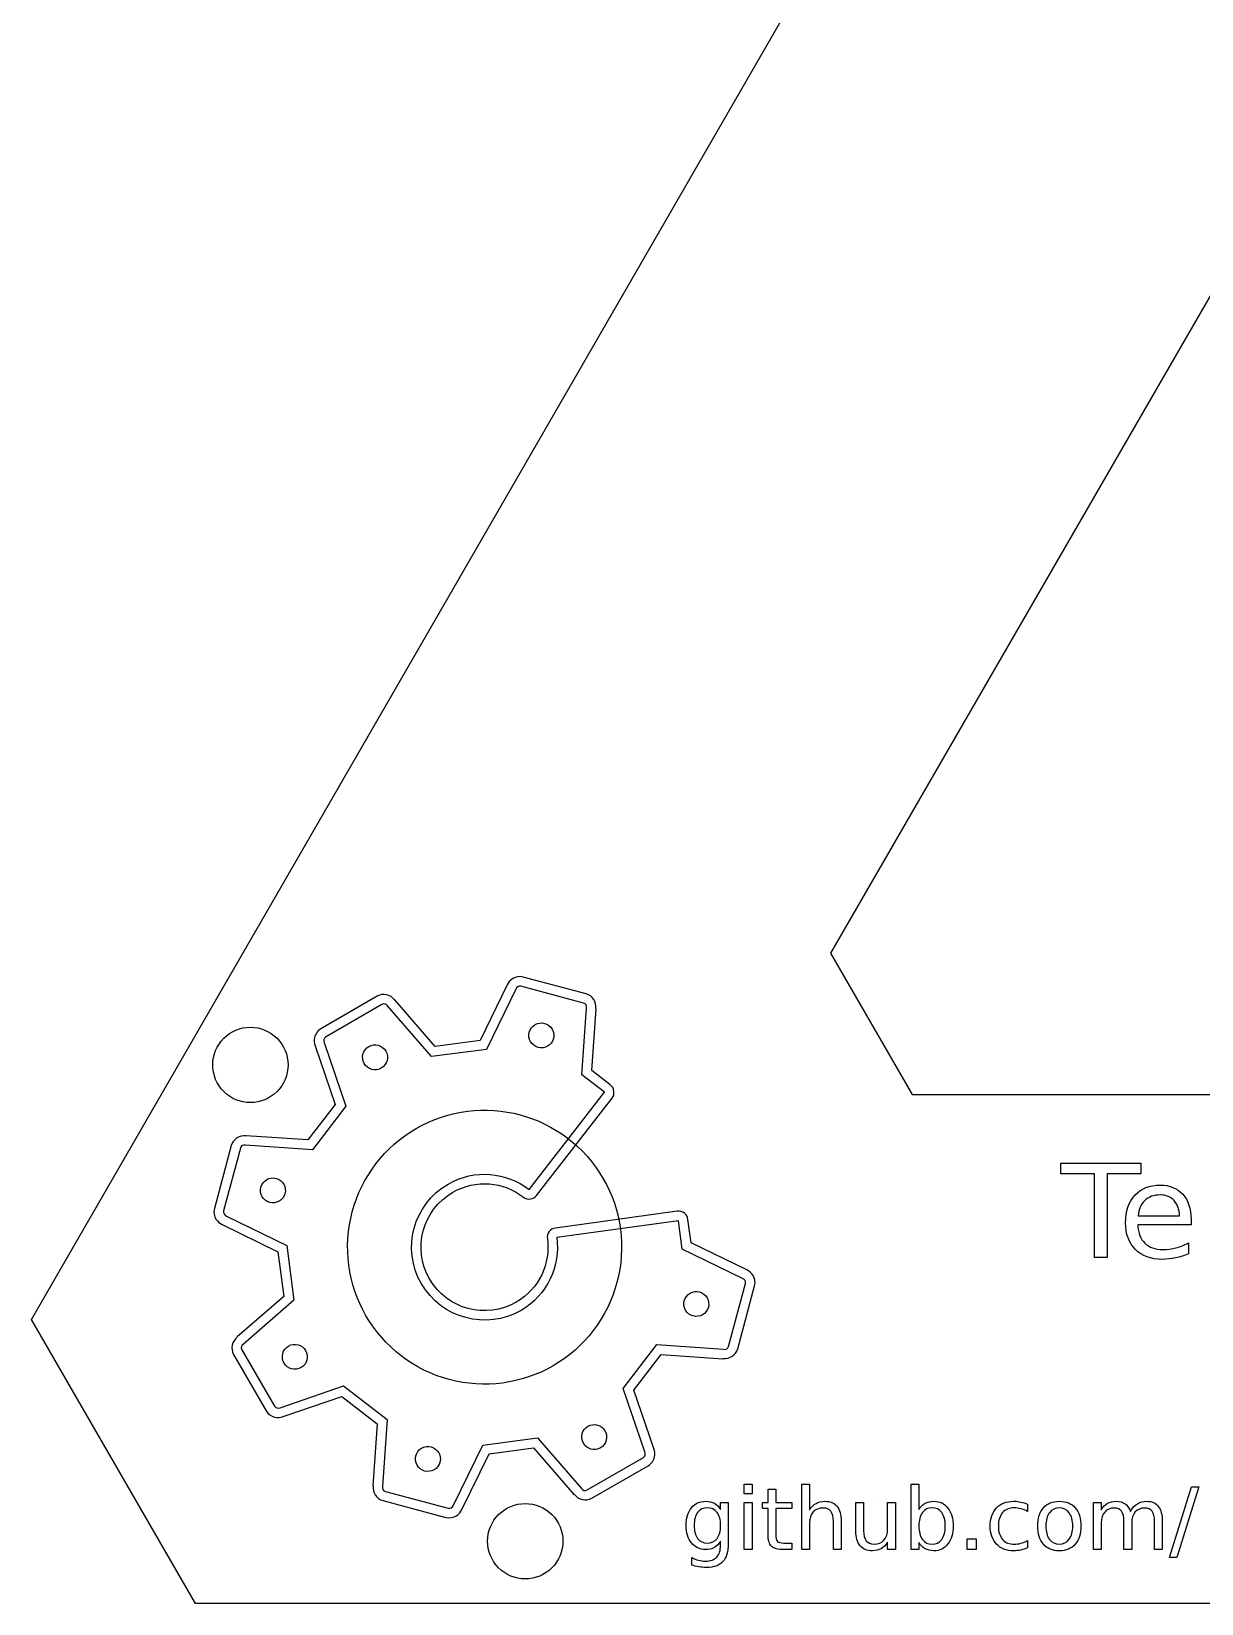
# Model space of a CAD drawing. Extents: x 89 to 635, y 56 to 757.
# Drawn here: x 456.3 to 513.8, y 400.3 to 477.5 of the extents above; entities that cross this region are included whole.
import ezdxf

# ---------------------------------------------------------------- set-up
doc = ezdxf.new("R2010")
doc.units = 0
doc.layers.get('0').update_dxf_attribs({"linetype": 'CONTINUOUS'})

msp = doc.modelspace()

# ---------------------------------------------------------------- linework, layer by layer
at = {"color": 7}
for p, q in [((456.308391, 414.218363), (537.384671, 554.646584)), ((541.434661, 511.661398), (495.559661, 432.203553)), ((495.559661, 432.203553), (499.559661, 425.275353)), ((481.942519, 428.010452), (481.942519, 428.010452)), ((473.713482, 427.399727), (473.713482, 427.399727)), ((468.911581, 426.719843), (468.911581, 426.719843)), ((499.559661, 425.275353), (591.309651, 425.275353)), ((506.871128, 421.894313), (510.787168, 421.894313)), ((506.871128, 421.367214), (506.871128, 421.894313)), ((510.787168, 421.894313), (510.787168, 421.367214)), ((468.326512, 421.149089), (468.326512, 421.149089)), ((484.390883, 421.135226), (484.390883, 421.135226)), ((508.514438, 421.367214), (506.871128, 421.367214)), ((508.514438, 417.265139), (508.514438, 421.367214)), ((510.787168, 421.367214), (509.143857, 421.367214)), ((509.143857, 421.367214), (509.143857, 417.265139)), ((510.656943, 419.308425), (512.690928, 419.311525)), ((513.261435, 419.144102), (513.261435, 419.144094)), ((513.261435, 419.144094), (513.261435, 418.865041)), ((513.261435, 418.865041), (510.63834, 418.865041)), ((513.12811, 417.981379), (513.12811, 417.441877)), ((509.143857, 417.265139), (508.514438, 417.265139)), ((464.358391, 400.275353), (456.308391, 414.218363)), ((488.803864, 414.394408), (488.803864, 414.394408)), ((468.93722, 412.920035), (468.93722, 412.920035)), ((483.416889, 408.143781), (483.416889, 408.143781)), ((475.187853, 407.533063), (475.187853, 407.533063)), ((491.317041, 406.143066), (491.697379, 406.143066)), ((491.317041, 405.661442), (491.317041, 406.143066)), ((491.697379, 406.143066), (491.697379, 405.661442)), ((494.138574, 402.926725), (494.138574, 406.143066)), ((494.138574, 406.143066), (494.520979, 406.143066)), ((494.520979, 406.143066), (494.520979, 404.882162)), ((499.512923, 402.926725), (499.512923, 406.143066)), ((499.512923, 406.143066), (499.895328, 406.143066)), ((499.895328, 406.143066), (499.895328, 404.89043)), ((512.208788, 402.533985), (513.283658, 406.012842)), ((513.635057, 406.012842), (512.560187, 402.533985)), ((513.283658, 406.012842), (513.635057, 406.012842)), ((490.153288, 404.890432), (490.153288, 405.241831)), ((490.153288, 405.241831), (490.533626, 405.241831)), ((490.533626, 405.241831), (490.533626, 403.214046)), ((491.697379, 405.661442), (491.317041, 405.661442)), ((491.317041, 405.241829), (491.697379, 405.241829)), ((491.317041, 402.926725), (491.317041, 405.241829)), ((491.697379, 405.241829), (491.697379, 402.926725)), ((492.205874, 404.94624), (492.205874, 405.241829)), ((492.205874, 405.241829), (492.484927, 405.241829)), ((492.484927, 405.241829), (492.484927, 405.899154)), ((492.484927, 405.899154), (492.867334, 405.899154)), ((492.867334, 405.899154), (492.867334, 405.241829)), ((492.867334, 405.241829), (493.650748, 405.241829)), ((493.650748, 405.241829), (493.650748, 404.94624)), ((496.800943, 403.840365), (496.800943, 405.241829)), ((496.800943, 405.241829), (497.181282, 405.241829)), ((497.181282, 405.241829), (497.181282, 403.854834)), ((497.757991, 405.29764), (497.757991, 405.29764)), ((498.359504, 403.929248), (498.359504, 405.241829)), ((498.359504, 405.241829), (498.739843, 405.241829)), ((498.739843, 405.241829), (498.739843, 402.926725)), ((506.79103, 405.29764), (506.79103, 405.29764)), ((508.467414, 402.926725), (508.467414, 405.241829)), ((508.467414, 405.241829), (508.849819, 405.241829)), ((508.849819, 405.241829), (508.849819, 404.882162)), ((492.484927, 404.94624), (492.205874, 404.94624)), ((492.484927, 403.68947), (492.484927, 404.94624)), ((493.650748, 404.94624), (492.867334, 404.94624)), ((492.867334, 404.94624), (492.867334, 403.68947)), ((505.228335, 405.152946), (505.228335, 404.797412)), ((505.228335, 405.152937), (505.228335, 405.152946)), ((506.79103, 404.975179), (506.79103, 404.975179)), ((510.284357, 404.797412), (510.284357, 404.797412)), ((490.153288, 404.111149), (490.153288, 404.111149)), ((494.520979, 404.235173), (494.520979, 402.926725)), ((495.697135, 402.926725), (495.697135, 404.311654)), ((496.077473, 404.324056), (496.077473, 402.926725)), ((496.077473, 404.324056), (496.077473, 404.324056)), ((496.800943, 403.840365), (496.800943, 403.840365)), ((501.189306, 404.08221), (501.189306, 404.08221)), ((508.849819, 404.235173), (508.849819, 402.926725)), ((509.96603, 402.926725), (509.96603, 404.311654)), ((510.348436, 404.235173), (510.348436, 402.926725)), ((511.464646, 402.926725), (511.464646, 404.311654)), ((511.847052, 404.324056), (511.847052, 402.926725)), ((482.411591, 403.337153), (482.411591, 403.337153)), ((490.153288, 403.145835), (490.153288, 403.333938)), ((491.697379, 402.926725), (491.317041, 402.926725)), ((493.260074, 403.245047), (493.650747, 403.245047)), ((493.650747, 402.926725), (493.260074, 402.926725)), ((493.650747, 403.245047), (493.650747, 402.926725)), ((494.520979, 402.926725), (494.138574, 402.926725)), ((496.077473, 402.926725), (495.697135, 402.926725)), ((498.359504, 402.926725), (498.359504, 403.282259)), ((498.739843, 402.926725), (498.359504, 402.926725)), ((499.895328, 402.926725), (499.512923, 402.926725)), ((499.895328, 403.273992), (499.895328, 402.926725)), ((502.26831, 403.451758), (502.704459, 403.451758)), ((502.26831, 402.926725), (502.26831, 403.451758)), ((502.704459, 402.926725), (502.26831, 402.926725)), ((502.704459, 403.451758), (502.704459, 402.926725)), ((505.228335, 403.367006), (505.228335, 403.015606)), ((508.849819, 402.926725), (508.467414, 402.926725)), ((510.348436, 402.926725), (509.96603, 402.926725)), ((511.847052, 402.926725), (511.464646, 402.926725)), ((488.743555, 402.168119), (488.743555, 402.538123)), ((512.560187, 402.533985), (512.208788, 402.533985)), ((626.510921, 400.275353), (464.358391, 400.275353))]:
    msp.add_line(p, q, dxfattribs=at)
at = {"color": 1}
for p, q in [((483.547153, 430.210872), (480.458585, 431.036192)), ((473.290959, 430.094259), (470.522095, 428.495654)), ((479.67445, 430.647617), (478.341115, 427.914308)), ((474.152888, 429.922143), (474.146526, 429.91471)), ((476.144806, 427.626243), (474.152888, 429.922143)), ((483.823216, 426.442853), (484.037842, 429.478177)), ((484.037842, 429.478177), (484.026596, 429.479204)), ((470.24024, 427.662986), (471.233008, 424.783083)), ((478.341115, 427.914308), (476.144806, 427.626243)), ((484.736215, 425.744122), (483.823216, 426.442853)), ((471.233008, 424.783083), (469.890313, 423.035034)), ((481.12006, 420.317303), (484.822584, 425.088403)), ((466.856535, 423.24699), (466.856061, 423.235436)), ((469.890313, 423.035034), (466.856535, 423.24699)), ((466.122875, 422.758614), (465.293349, 419.671169)), ((488.029042, 419.534625), (482.045886, 418.713695)), ((465.682339, 418.880146), (468.414099, 417.549491)), ((491.438326, 416.660132), (488.702347, 417.991922)), ((468.414099, 417.549491), (468.705967, 415.358944)), ((468.705967, 415.358944), (466.410066, 413.367025)), ((490.996234, 412.784349), (491.827316, 415.869109)), ((466.410066, 413.367025), (466.418885, 413.357829)), ((466.237791, 412.504939), (467.836357, 409.736143)), ((485.888076, 410.75038), (487.238374, 412.509949)), ((487.238374, 412.509949), (490.26948, 412.296451)), ((490.26948, 412.296451), (490.269953, 412.308005)), ((490.993602, 412.78283), (490.996234, 412.784349)), ((486.878879, 407.880053), (485.888076, 410.75038)), ((468.67068, 409.45167), (471.54523, 410.44134)), ((471.54523, 410.44134), (473.294824, 409.095971)), ((467.836357, 409.736143), (467.836465, 409.736193)), ((473.294824, 409.095971), (473.082866, 406.062201)), ((477.451568, 404.895826), (478.782226, 407.627589)), ((478.782226, 407.627589), (480.972773, 407.91946)), ((480.972773, 407.91946), (482.966235, 405.620887)), ((483.829706, 405.446101), (486.598571, 407.044706)), ((473.082866, 406.062201), (473.094112, 406.061174)), ((473.573555, 405.329505), (476.660587, 404.506857)), ((482.966235, 405.620887), (482.972597, 405.62832)), ((476.660587, 404.506857), (476.663218, 404.508377))]:
    msp.add_line(p, q, dxfattribs=at)
at = {"color": 5}
for p, q in [((480.093709, 430.442628), (478.651633, 427.484069)), ((483.427713, 429.759875), (480.338695, 430.584071)), ((473.524935, 429.689626), (470.75536, 428.090611)), ((475.959774, 427.13131), (473.800018, 429.615916)), ((483.341149, 426.227523), (483.571546, 429.510749)), ((470.681652, 427.815527), (471.755895, 424.698685)), ((478.651633, 427.484069), (475.959774, 427.13131)), ((484.453484, 425.374903), (483.341149, 426.227523)), ((480.753045, 420.603139), (484.453484, 425.374903)), ((471.755895, 424.698685), (470.106231, 422.550378)), ((466.573869, 422.636945), (465.743133, 419.549678)), ((470.106231, 422.550378), (466.823006, 422.780784)), ((465.886966, 419.300551), (468.845522, 417.858469)), ((488.092616, 419.071742), (482.109928, 418.25295)), ((488.274839, 417.682121), (488.092616, 419.071742)), ((468.845522, 417.858469), (469.200031, 415.173155)), ((491.2334, 416.240029), (488.274839, 417.682121)), ((490.546493, 412.903646), (491.377233, 415.990903)), ((469.200031, 415.173155), (466.715439, 413.013414)), ((485.366864, 410.837751), (487.018287, 412.992599)), ((487.018287, 412.992599), (490.301507, 412.762204)), ((466.641742, 412.738311), (468.240752, 409.968743)), ((468.518224, 409.890898), (471.630917, 410.962738)), ((471.630917, 410.962738), (473.776808, 409.317231)), ((486.436311, 407.729214), (485.366864, 410.837751)), ((473.776808, 409.317231), (473.548819, 406.029832)), ((478.472885, 408.058909), (481.158199, 408.413417)), ((481.158199, 408.413417), (483.317945, 405.928825)), ((477.030804, 405.100359), (478.472885, 408.058909)), ((483.595428, 405.850961), (486.365003, 407.449975)), ((473.692652, 405.780706), (476.781667, 404.95652))]:
    msp.add_line(p, q, dxfattribs=at)
at = {"color": 2}
for p, q in [((480.093709, 430.442628), (478.651633, 427.484069)), ((483.427713, 429.759875), (480.338695, 430.584071)), ((473.524935, 429.689626), (470.75536, 428.090611)), ((475.959774, 427.13131), (473.800018, 429.615916)), ((483.341149, 426.227523), (483.571546, 429.510749)), ((470.681652, 427.815527), (471.755895, 424.698685)), ((478.651633, 427.484069), (475.959774, 427.13131)), ((484.453484, 425.374903), (483.341149, 426.227523)), ((480.753045, 420.603139), (484.453484, 425.374903)), ((471.755895, 424.698685), (470.106231, 422.550378)), ((466.573869, 422.636945), (465.743133, 419.549678)), ((470.106231, 422.550378), (466.823006, 422.780784)), ((465.886966, 419.300551), (468.845522, 417.858469)), ((488.092616, 419.071742), (482.109928, 418.25295)), ((488.274839, 417.682121), (488.092616, 419.071742)), ((468.845522, 417.858469), (469.200031, 415.173155)), ((491.2334, 416.240029), (488.274839, 417.682121)), ((490.546493, 412.903646), (491.377233, 415.990903)), ((469.200031, 415.173155), (466.715439, 413.013414)), ((485.366864, 410.837751), (487.018287, 412.992599)), ((487.018287, 412.992599), (490.301507, 412.762204)), ((466.641742, 412.738311), (468.240752, 409.968743)), ((468.518224, 409.890898), (471.630917, 410.962738)), ((471.630917, 410.962738), (473.776808, 409.317231)), ((486.436311, 407.729214), (485.366864, 410.837751)), ((473.776808, 409.317231), (473.548819, 406.029832)), ((478.472885, 408.058909), (481.158199, 408.413417)), ((481.158199, 408.413417), (483.317945, 405.928825)), ((477.030804, 405.100359), (478.472885, 408.058909)), ((483.595428, 405.850961), (486.365003, 407.449975)), ((473.692652, 405.780706), (476.781667, 404.95652))]:
    msp.add_line(p, q, dxfattribs=at)
at = {"color": 1}
for points in [[(479.944852, 430.956965), (479.808779, 430.870883), (479.728208, 430.757814), (479.67445, 430.647617)], [(480.458585, 431.036192), (480.284187, 431.082932), (480.08079, 431.043282), (479.944852, 430.956965)], [(474.146526, 429.91471), (473.946975, 430.168365), (473.575838, 430.258734), (473.290959, 430.094259)], [(484.026596, 429.479204), (484.066074, 429.803108), (483.869765, 430.124471), (483.547153, 430.210872)], [(470.522095, 428.495654), (470.364009, 428.404459), (470.247745, 428.231353), (470.21276, 428.074742)], [(470.21276, 428.074742), (470.177753, 427.918169), (470.199826, 427.780314), (470.24024, 427.662986)], [(484.915616, 425.434205), (484.899408, 425.557257), (484.834849, 425.668783), (484.736215, 425.744122)], [(484.822584, 425.088403), (484.898346, 425.186713), (484.931824, 425.311152), (484.915616, 425.434205)], [(466.856061, 423.235436), (466.531294, 423.276338), (466.209495, 423.082024), (466.122875, 422.758614)], [(477.005937, 420.468564), (478.13817, 421.122259), (479.497016, 420.983077), (480.467015, 420.23248)], [(475.863507, 416.21337), (475.000453, 417.708222), (475.511065, 419.605499), (477.005937, 420.468564)], [(480.467015, 420.23248), (480.670929, 420.076153), (480.962849, 420.11407), (481.12006, 420.317303)], [(465.293349, 419.671169), (465.245348, 419.492229), (465.286036, 419.288016), (465.371444, 419.153226)], [(465.371444, 419.153226), (465.456901, 419.018451), (465.568837, 418.935524), (465.682339, 418.880146)], [(488.375025, 419.442294), (488.276564, 419.517854), (488.152059, 419.55108), (488.029042, 419.534625)], [(488.553721, 419.131977), (488.537791, 419.255063), (488.473485, 419.366733), (488.375025, 419.442294)], [(488.702347, 417.991922), (488.702347, 417.991922), (488.553721, 419.131977), (488.553721, 419.131977)], [(482.045886, 418.713695), (481.791289, 418.679162), (481.612497, 418.445327), (481.645907, 418.19058)], [(481.645907, 418.19058), (481.810943, 416.975237), (481.252055, 415.728851), (480.119822, 415.075156)], [(480.119822, 415.075156), (478.624944, 414.212088), (476.726582, 414.71848), (475.863507, 416.21337)], [(491.749215, 416.387061), (491.663852, 416.521889), (491.551943, 416.60477), (491.438326, 416.660132)], [(491.827316, 415.869109), (491.875219, 416.048042), (491.834629, 416.252261), (491.749215, 416.387061)], [(466.418885, 413.357829), (466.163506, 413.158749), (466.07289, 412.790556), (466.237791, 412.504939)], [(490.269953, 412.308005), (490.586066, 412.272772), (490.908618, 412.471055), (490.993602, 412.78283)], [(467.836465, 409.736193), (467.927673, 409.578218), (468.095258, 409.464026), (468.25049, 409.426449)], [(468.25049, 409.426449), (468.405725, 409.388875), (468.54715, 409.409076), (468.67068, 409.45167)], [(486.908621, 407.476722), (486.940857, 407.632522), (486.918886, 407.763907), (486.878879, 407.880053)], [(486.598571, 407.044706), (486.762208, 407.139257), (486.876394, 407.320914), (486.908621, 407.476722)], [(473.094112, 406.061174), (473.054562, 405.737216), (473.251053, 405.415957), (473.573555, 405.329505)], [(482.972597, 405.62832), (483.170959, 405.373339), (483.534424, 405.275619), (483.829706, 405.446101)], [(476.663218, 404.508377), (476.841538, 404.461495), (477.044326, 404.499929), (477.178492, 404.584934)], [(477.178492, 404.584934), (477.313323, 404.670298), (477.396228, 404.782209), (477.451568, 404.895826)]]:
    msp.add_open_spline(points, degree=3, dxfattribs=at)
at = {"color": 5}
for points in [[(480.338695, 430.584071), (480.230208, 430.613179), (480.142897, 430.543594), (480.093709, 430.442628)], [(473.800018, 429.615916), (473.743897, 429.713121), (473.622166, 429.745762), (473.524935, 429.689626)], [(483.571546, 429.510749), (483.600635, 429.619161), (483.536156, 429.730842), (483.427713, 429.759875)], [(470.75536, 428.090611), (470.658111, 428.034502), (470.645094, 427.92167), (470.681652, 427.815527)], [(466.823006, 422.780784), (466.714529, 422.809898), (466.602905, 422.745452), (466.573869, 422.636945)], [(476.771453, 420.873255), (478.068936, 421.622357), (479.637173, 421.466614), (480.753045, 420.603139)], [(475.460501, 415.980694), (474.471382, 417.693897), (475.05823, 419.884125), (476.771453, 420.873255)], [(465.743133, 419.549678), (465.714044, 419.441265), (465.786019, 419.349792), (465.886966, 419.300551)], [(482.109928, 418.25295), (482.299783, 416.854838), (481.650541, 415.418834), (480.353059, 414.669732)], [(491.377233, 415.990903), (491.406267, 416.099409), (491.334297, 416.190873), (491.2334, 416.240029)], [(480.353059, 414.669732), (478.639836, 413.680603), (476.449635, 414.267463), (475.460501, 415.980694)], [(466.715439, 413.013414), (466.618204, 412.957275), (466.585599, 412.835553), (466.641742, 412.738311)], [(490.301507, 412.762204), (490.40993, 412.733184), (490.517401, 412.795232), (490.546493, 412.903646)], [(468.240752, 409.968743), (468.296895, 409.871501), (468.412078, 409.854305), (468.518224, 409.890898)], [(486.365003, 407.449975), (486.462215, 407.506151), (486.472881, 407.623052), (486.436311, 407.729214)], [(473.548819, 406.029832), (473.519731, 405.921419), (473.584197, 405.809782), (473.692652, 405.780706)], [(483.317945, 405.928825), (483.374083, 405.831592), (483.498196, 405.794824), (483.595428, 405.850961)], [(476.781667, 404.95652), (476.890099, 404.927506), (476.981616, 404.999393), (477.030804, 405.100359)]]:
    msp.add_open_spline(points, degree=3, dxfattribs=at)
at = {"color": 2}
for points in [[(480.338695, 430.584071), (480.230208, 430.613179), (480.142897, 430.543594), (480.093709, 430.442628)], [(473.800018, 429.615916), (473.743897, 429.713121), (473.622166, 429.745762), (473.524935, 429.689626)], [(483.571546, 429.510749), (483.600635, 429.619161), (483.536156, 429.730842), (483.427713, 429.759875)], [(470.75536, 428.090611), (470.658111, 428.034502), (470.645094, 427.92167), (470.681652, 427.815527)], [(466.823006, 422.780784), (466.714529, 422.809898), (466.602905, 422.745452), (466.573869, 422.636945)], [(476.771453, 420.873255), (478.068936, 421.622357), (479.637173, 421.466614), (480.753045, 420.603139)], [(475.460501, 415.980694), (474.471382, 417.693897), (475.05823, 419.884125), (476.771453, 420.873255)], [(465.743133, 419.549678), (465.714044, 419.441265), (465.786019, 419.349792), (465.886966, 419.300551)], [(482.109928, 418.25295), (482.299783, 416.854838), (481.650541, 415.418834), (480.353059, 414.669732)], [(491.377233, 415.990903), (491.406267, 416.099409), (491.334297, 416.190873), (491.2334, 416.240029)], [(480.353059, 414.669732), (478.639836, 413.680603), (476.449635, 414.267463), (475.460501, 415.980694)], [(466.715439, 413.013414), (466.618204, 412.957275), (466.585599, 412.835553), (466.641742, 412.738311)], [(490.301507, 412.762204), (490.40993, 412.733184), (490.517401, 412.795232), (490.546493, 412.903646)], [(468.240752, 409.968743), (468.296895, 409.871501), (468.412078, 409.854305), (468.518224, 409.890898)], [(486.365003, 407.449975), (486.462215, 407.506151), (486.472881, 407.623052), (486.436311, 407.729214)], [(473.548819, 406.029832), (473.519731, 405.921419), (473.584197, 405.809782), (473.692652, 405.780706)], [(483.317945, 405.928825), (483.374083, 405.831592), (483.498196, 405.794824), (483.595428, 405.850961)], [(476.781667, 404.95652), (476.890099, 404.927506), (476.981616, 404.999393), (477.030804, 405.100359)]]:
    msp.add_open_spline(points, degree=3, dxfattribs=at)
at = {"color": 7}
for points in [[(465.753433, 428.02799), (466.100376, 428.374933), (466.570931, 428.569843), (467.061581, 428.569843)], [(467.061581, 428.569843), (467.552232, 428.569843), (468.022786, 428.374933), (468.369729, 428.02799)], [(480.759677, 428.327394), (480.801707, 428.484249), (480.904324, 428.617983), (481.044957, 428.699177)], [(481.044957, 428.699177), (481.185589, 428.780371), (481.352715, 428.802374), (481.50957, 428.760344)], [(481.50957, 428.760344), (481.836202, 428.672823), (482.03004, 428.337085), (481.942519, 428.010452)], [(465.211581, 426.719843), (465.211581, 427.210493), (465.406491, 427.681048), (465.753433, 428.02799)], [(468.369729, 428.02799), (468.716671, 427.681048), (468.911581, 427.210493), (468.911581, 426.719843)], [(472.591806, 427.252056), (472.633835, 427.408912), (472.736453, 427.542646), (472.877085, 427.62384)], [(472.877085, 427.62384), (473.017718, 427.705035), (473.184844, 427.727037), (473.341699, 427.685008)], [(473.341699, 427.685008), (473.498554, 427.642978), (473.632289, 427.54036), (473.713482, 427.399727)], [(480.820845, 427.862781), (480.739651, 428.003413), (480.717648, 428.170539), (480.759677, 428.327394)], [(481.192628, 427.577502), (481.035773, 427.619531), (480.902039, 427.722149), (480.820845, 427.862781)], [(481.942519, 428.010452), (481.854998, 427.68382), (481.519261, 427.489981), (481.192628, 427.577502)], [(472.652975, 426.787442), (472.57178, 426.928075), (472.549777, 427.095201), (472.591806, 427.252056)], [(473.77465, 426.935114), (473.732621, 426.778259), (473.630003, 426.644525), (473.489371, 426.563331)], [(473.713482, 427.399727), (473.794676, 427.259095), (473.816679, 427.091968), (473.77465, 426.935114)], [(465.753433, 425.411695), (465.406491, 425.758638), (465.211581, 426.229192), (465.211581, 426.719843)], [(468.911581, 426.719843), (468.911581, 426.229192), (468.716671, 425.758638), (468.369729, 425.411695)], [(473.024758, 426.502163), (472.867903, 426.544192), (472.734169, 426.64681), (472.652975, 426.787442)], [(473.489371, 426.563331), (473.348739, 426.482137), (473.181612, 426.460134), (473.024758, 426.502163)], [(467.061581, 424.869843), (466.570931, 424.869843), (466.100376, 425.064753), (465.753433, 425.411695)], [(468.369729, 425.411695), (468.022786, 425.064753), (467.552232, 424.869843), (467.061581, 424.869843)], [(475.201698, 423.597461), (478.419148, 425.455057), (482.533286, 424.352677), (484.390883, 421.135226)], [(472.067437, 419.512814), (472.529196, 421.236121), (473.656623, 422.705412), (475.201698, 423.597461)], [(468.009571, 419.966247), (467.682938, 420.053768), (467.4891, 420.389506), (467.576621, 420.716139)], [(467.576621, 420.716139), (467.664142, 421.042771), (467.99988, 421.23661), (468.326512, 421.149089)], [(468.326512, 421.149089), (468.483367, 421.10706), (468.617102, 421.004442), (468.698295, 420.86381)], [(468.698295, 420.86381), (468.779489, 420.723178), (468.801492, 420.556052), (468.759463, 420.399197)], [(484.390883, 421.135226), (485.282932, 419.590152), (485.524667, 417.753995), (485.062908, 416.030688)], [(510.501914, 420.319224), (510.809906, 420.654087), (511.22435, 420.821519), (511.745249, 420.821519)], [(511.745249, 420.821519), (512.212404, 420.821519), (512.581374, 420.670623), (512.852158, 420.368833)], [(468.474184, 420.027414), (468.333552, 419.94622), (468.166425, 419.924218), (468.009571, 419.966247)], [(468.759463, 420.399197), (468.717434, 420.242342), (468.614816, 420.108608), (468.474184, 420.027414)], [(510.043027, 418.967368), (510.043027, 419.535808), (510.195989, 419.986427), (510.501914, 420.319224)], [(510.985605, 420.068068), (510.795436, 419.888234), (510.685882, 419.635019), (510.656943, 419.308425)], [(511.75145, 420.337819), (511.433123, 420.337819), (511.177842, 420.247902), (510.985605, 420.068068)], [(512.427378, 420.058767), (512.257879, 420.244801), (512.03257, 420.337819), (511.75145, 420.337819)], [(512.690928, 419.311525), (512.686794, 419.623651), (512.598944, 419.872731), (512.427378, 420.058767)], [(512.852158, 420.368833), (513.12501, 420.069109), (513.261435, 419.660866), (513.261435, 419.144102)], [(472.739462, 414.408276), (471.847413, 415.95335), (471.605678, 417.789507), (472.067437, 419.512814)], [(510.526719, 417.658921), (510.204258, 417.981381), (510.043027, 418.41753), (510.043027, 418.967368)], [(510.63834, 418.865041), (510.663144, 418.4723), (510.780967, 418.172577), (510.991807, 417.965871)], [(511.844468, 417.17523), (511.290496, 417.17523), (510.851247, 417.33646), (510.526719, 417.658921)], [(510.991807, 417.965871), (511.204713, 417.761232), (511.500303, 417.658913), (511.878574, 417.658913)], [(511.878574, 417.658913), (512.097682, 417.658913), (512.309556, 417.685786), (512.514194, 417.739533)], [(512.514194, 417.739533), (512.7209, 417.793279), (512.925539, 417.873895), (513.12811, 417.981379)], [(512.498691, 417.24344), (512.283717, 417.197966), (512.065643, 417.17523), (511.844468, 417.17523)], [(513.12811, 417.441877), (512.923472, 417.35506), (512.713665, 417.288914), (512.498691, 417.24344)], [(485.062908, 416.030688), (484.60115, 414.307381), (483.473723, 412.83809), (481.928648, 411.94604)], [(488.370913, 415.144299), (488.412942, 415.301154), (488.51556, 415.434888), (488.656192, 415.516082)], [(488.656192, 415.516082), (488.796825, 415.597276), (488.963951, 415.619279), (489.120806, 415.577249)], [(489.120806, 415.577249), (489.447438, 415.489728), (489.641276, 415.15399), (489.553755, 414.827358)], [(488.803864, 414.394408), (488.477231, 414.481929), (488.283393, 414.817666), (488.370913, 415.144299)], [(489.553755, 414.827358), (489.466234, 414.500725), (489.130496, 414.306887), (488.803864, 414.394408)], [(476.82411, 411.274015), (475.100803, 411.735774), (473.631511, 412.863201), (472.739462, 414.408276)], [(468.93722, 412.920035), (469.077852, 413.001229), (469.244978, 413.023232), (469.401833, 412.981203)], [(469.401833, 412.981203), (469.558687, 412.939173), (469.692422, 412.836555), (469.773616, 412.695923)], [(468.713108, 412.083639), (468.631914, 412.224271), (468.609911, 412.391397), (468.65194, 412.548252)], [(468.65194, 412.548252), (468.693969, 412.705107), (468.796587, 412.838841), (468.93722, 412.920035)], [(469.773616, 412.695923), (469.942693, 412.403072), (469.842354, 412.028606), (469.549503, 411.859528)], [(469.549503, 411.859528), (469.256653, 411.690451), (468.882186, 411.790788), (468.713108, 412.083639)], [(481.928648, 411.94604), (480.383574, 411.053991), (478.547416, 410.812256), (476.82411, 411.274015)], [(483.416889, 408.143781), (483.247811, 408.436631), (483.348149, 408.811098), (483.641, 408.980176)], [(483.641, 408.980176), (483.781632, 409.06137), (483.948758, 409.083373), (484.105613, 409.041344)], [(484.105613, 409.041344), (484.262468, 408.999315), (484.396202, 408.896697), (484.477396, 408.756064)], [(484.477396, 408.756064), (484.55859, 408.615432), (484.580593, 408.448306), (484.538563, 408.291451)], [(475.187853, 407.533063), (475.229882, 407.689917), (475.3325, 407.823652), (475.473132, 407.904846)], [(475.473132, 407.904846), (475.613764, 407.98604), (475.780891, 408.008042), (475.937745, 407.966013)], [(475.937745, 407.966013), (476.264378, 407.878492), (476.458216, 407.542754), (476.370695, 407.216121)], [(484.253284, 407.919668), (483.960433, 407.750591), (483.585966, 407.85093), (483.416889, 408.143781)], [(484.538563, 408.291451), (484.496534, 408.134597), (484.393916, 408.000862), (484.253284, 407.919668)], [(475.249021, 407.06845), (475.167827, 407.209082), (475.145824, 407.376208), (475.187853, 407.533063)], [(475.620804, 406.783171), (475.463949, 406.8252), (475.330215, 406.927818), (475.249021, 407.06845)], [(476.370695, 407.216121), (476.283174, 406.889489), (475.947436, 406.69565), (475.620804, 406.783171)], [(488.724951, 404.973114), (488.898584, 405.189466), (489.127338, 405.297642), (489.411214, 405.297642)], [(489.411214, 405.297642), (489.582091, 405.297642), (489.728852, 405.26388), (489.851497, 405.196356)], [(494.841373, 405.194287), (494.965396, 405.263189), (495.108023, 405.29764), (495.269254, 405.29764)], [(495.269254, 405.29764), (495.535215, 405.29764), (495.736409, 405.214957), (495.872835, 405.049593)], [(500.197119, 405.196354), (500.319764, 405.263878), (500.465836, 405.29764), (500.635335, 405.29764)], [(500.635335, 405.29764), (500.916455, 405.29764), (501.14452, 405.186019), (501.319531, 404.962777)], [(503.706981, 404.973106), (503.915065, 405.189458), (504.19963, 405.297634), (504.560676, 405.297634)], [(504.560676, 405.297634), (504.677809, 405.297634), (504.792186, 405.28523), (504.903807, 405.260424)], [(504.903807, 405.260424), (505.015428, 405.236997), (505.123604, 405.201168), (505.228335, 405.152937)], [(506.009683, 404.975179), (506.198474, 405.190153), (506.458923, 405.29764), (506.79103, 405.29764)], [(506.79103, 405.29764), (507.121759, 405.29764), (507.38152, 405.190153), (507.570311, 404.975179)], [(509.161945, 405.196354), (509.283212, 405.263878), (509.427217, 405.29764), (509.59396, 405.29764)], [(509.59396, 405.29764), (509.76208, 405.29764), (509.904707, 405.25492), (510.021841, 405.169482)], [(510.625421, 405.175684), (510.757713, 405.256988), (510.913431, 405.29764), (511.092576, 405.29764)], [(511.092576, 405.29764), (511.333733, 405.29764), (511.519768, 405.21289), (511.650682, 405.043392)], [(478.711591, 403.337153), (478.711591, 403.827803), (478.906501, 404.298358), (479.253443, 404.6453)], [(479.253443, 404.6453), (479.600386, 404.992243), (480.070941, 405.187153), (480.561591, 405.187153)], [(480.561591, 405.187153), (481.052242, 405.187153), (481.522796, 404.992243), (481.869739, 404.6453)], [(481.869739, 404.6453), (482.216681, 404.298358), (482.411591, 403.827803), (482.411591, 403.337153)], [(488.464502, 404.111151), (488.464502, 404.469441), (488.551318, 404.756762), (488.724951, 404.973114)], [(489.026741, 404.751937), (488.913742, 404.600353), (488.857243, 404.386757), (488.857243, 404.111149)], [(489.504232, 404.979313), (489.300282, 404.979313), (489.141118, 404.903521), (489.026741, 404.751937)], [(489.981722, 404.751937), (489.868723, 404.903521), (489.709559, 404.979313), (489.504232, 404.979313)], [(489.851497, 405.196356), (489.974142, 405.128832), (490.074739, 405.026857), (490.153288, 404.890432)], [(490.153288, 404.111149), (490.153288, 404.386757), (490.096099, 404.600353), (489.981722, 404.751937)], [(494.520979, 404.882162), (494.61193, 405.021343), (494.718728, 405.125385), (494.841373, 405.194287)], [(494.698746, 404.77054), (494.580235, 404.639626), (494.520979, 404.461171), (494.520979, 404.235173)], [(495.184505, 404.966911), (494.979177, 404.966911), (494.817257, 404.901454), (494.698746, 404.77054)], [(495.568977, 404.803613), (495.483539, 404.912478), (495.355382, 404.966911), (495.184505, 404.966911)], [(495.697135, 404.311654), (495.697135, 404.530762), (495.654416, 404.694748), (495.568977, 404.803613)], [(495.872835, 405.049593), (496.00926, 404.885606), (496.077473, 404.64376), (496.077473, 404.324056)], [(499.895328, 404.89043), (499.975255, 405.028233), (500.075852, 405.130208), (500.197119, 405.196354)], [(500.066894, 404.739535), (499.952517, 404.58106), (499.895328, 404.361952), (499.895328, 404.08221)], [(500.542317, 404.979313), (500.341124, 404.979313), (500.182649, 404.899387), (500.066894, 404.739535)], [(501.015673, 404.739535), (500.901296, 404.899387), (500.743511, 404.979313), (500.542317, 404.979313)], [(501.189306, 404.08221), (501.189306, 404.361952), (501.131428, 404.58106), (501.015673, 404.739535)], [(501.319531, 404.962777), (501.49592, 404.739534), (501.584114, 404.446012), (501.584114, 404.08221)], [(503.396923, 404.082204), (503.396923, 404.459786), (503.500275, 404.756754), (503.706981, 404.973106)], [(504.00257, 404.73953), (503.866145, 404.583811), (503.797932, 404.364703), (503.797932, 404.082205)], [(504.577212, 404.975174), (504.330543, 404.975174), (504.138996, 404.896626), (504.00257, 404.73953)], [(504.903807, 404.929704), (504.79632, 404.960017), (504.687455, 404.975174), (504.577212, 404.975174)], [(505.228335, 404.797412), (505.120848, 404.856665), (505.012672, 404.900762), (504.903807, 404.929704)], [(505.728563, 404.08221), (505.728563, 404.462548), (505.822269, 404.760205), (506.009683, 404.975179)], [(506.307339, 404.7354), (506.188828, 404.576926), (506.129572, 404.359196), (506.129572, 404.08221)], [(506.79103, 404.975179), (506.587081, 404.975179), (506.42585, 404.895252), (506.307339, 404.7354)], [(507.272655, 404.733333), (507.154143, 404.894563), (506.993602, 404.975179), (506.79103, 404.975179)], [(507.450422, 404.08221), (507.450422, 404.35644), (507.391166, 404.573481), (507.272655, 404.733333)], [(507.570311, 404.975179), (507.759102, 404.760205), (507.853498, 404.462548), (507.853498, 404.08221)], [(508.849819, 404.882162), (508.936636, 405.024099), (509.040677, 405.12883), (509.161945, 405.196354)], [(509.021385, 404.768473), (508.907008, 404.637559), (508.849819, 404.459793), (508.849819, 404.235173)], [(509.484406, 404.966911), (509.290102, 404.966911), (509.135762, 404.900765), (509.021385, 404.768473)], [(509.848208, 404.80568), (509.76966, 404.913167), (509.648392, 404.966911), (509.484406, 404.966911)], [(509.96603, 404.311654), (509.96603, 404.534896), (509.926756, 404.699571), (509.848208, 404.80568)], [(510.021841, 405.169482), (510.140352, 405.084044), (510.227857, 404.96002), (510.284357, 404.797412)], [(510.284357, 404.797412), (510.379441, 404.968288), (510.49313, 405.094379), (510.625421, 405.175684)], [(510.520001, 404.77054), (510.405624, 404.639626), (510.348436, 404.461171), (510.348436, 404.235173)], [(510.987156, 404.966911), (510.790097, 404.966911), (510.634378, 404.901454), (510.520001, 404.77054)], [(511.346824, 404.80568), (511.268276, 404.913167), (511.148387, 404.966911), (510.987156, 404.966911)], [(511.464646, 404.311654), (511.464646, 404.533518), (511.425372, 404.698193), (511.346824, 404.80568)], [(511.650682, 405.043392), (511.781595, 404.875271), (511.847052, 404.635492), (511.847052, 404.324056)], [(488.724951, 403.251255), (488.551318, 403.467607), (488.464502, 403.754239), (488.464502, 404.111151)], [(488.857243, 404.111149), (488.857243, 403.836919), (488.913742, 403.624013), (489.026741, 403.472429)], [(489.981722, 403.472429), (490.096099, 403.624013), (490.153288, 403.836919), (490.153288, 404.111149)], [(492.652359, 403.090023), (492.540738, 403.200266), (492.484927, 403.400082), (492.484927, 403.68947)], [(492.867334, 403.68947), (492.867334, 403.500678), (492.892827, 403.379411), (492.943814, 403.325667)], [(497.007649, 403.114828), (496.869845, 403.280192), (496.800943, 403.522037), (496.800943, 403.840365)], [(497.181282, 403.854834), (497.181282, 403.635726), (497.224001, 403.47105), (497.309439, 403.360807)], [(498.17967, 403.39388), (498.299559, 403.524794), (498.359504, 403.70325), (498.359504, 403.929248)], [(499.895328, 404.08221), (499.895328, 403.802468), (499.952517, 403.582671), (500.066894, 403.422819)], [(501.015673, 403.422819), (501.131428, 403.582671), (501.189306, 403.802468), (501.189306, 404.08221)], [(501.584114, 404.08221), (501.584114, 403.718408), (501.49592, 403.424886), (501.319531, 403.201644)], [(503.704914, 403.195437), (503.499586, 403.414545), (503.396923, 403.710134), (503.396923, 404.082204)], [(503.797932, 404.082205), (503.797932, 403.799707), (503.866145, 403.57991), (504.00257, 403.422814)], [(506.009683, 403.189242), (505.822269, 403.405594), (505.728563, 403.70325), (505.728563, 404.08221)], [(506.129572, 404.08221), (506.129572, 403.805224), (506.188139, 403.586805), (506.305272, 403.426953)], [(507.272655, 403.42902), (507.391166, 403.588872), (507.450422, 403.806602), (507.450422, 404.08221)], [(507.853498, 404.08221), (507.853498, 403.70325), (507.759102, 403.405594), (507.570311, 403.189242)], [(479.253443, 402.029005), (478.906501, 402.375948), (478.711591, 402.846502), (478.711591, 403.337153)], [(482.411591, 403.337153), (482.411591, 402.846502), (482.216681, 402.375948), (481.869739, 402.029005)], [(489.411214, 402.926727), (489.127338, 402.926727), (488.898584, 403.034903), (488.724951, 403.251255)], [(489.026741, 403.472429), (489.141118, 403.320844), (489.300282, 403.245052), (489.504232, 403.245052)], [(489.851497, 403.028013), (489.728852, 402.960489), (489.582091, 402.926727), (489.411214, 402.926727)], [(489.504232, 403.245052), (489.709559, 403.245052), (489.868723, 403.320844), (489.981722, 403.472429)], [(490.153288, 403.333938), (490.074739, 403.197512), (489.974142, 403.095537), (489.851497, 403.028013)], [(489.967252, 402.556724), (490.091276, 402.68626), (490.153288, 402.88263), (490.153288, 403.145835)], [(490.533626, 403.214046), (490.533626, 402.819927), (490.446121, 402.527094), (490.27111, 402.335547)], [(493.260074, 402.926725), (492.966551, 402.926725), (492.76398, 402.981157), (492.652359, 403.090023)], [(492.943814, 403.325667), (492.996181, 403.27192), (493.101601, 403.245047), (493.260074, 403.245047)], [(497.613297, 402.866781), (497.347336, 402.866781), (497.145453, 402.949463), (497.007649, 403.114828)], [(497.309439, 403.360807), (497.394878, 403.251942), (497.523035, 403.19751), (497.693912, 403.19751)], [(498.037044, 402.968067), (497.915777, 402.900543), (497.774528, 402.866781), (497.613297, 402.866781)], [(497.693912, 403.19751), (497.89924, 403.19751), (498.061159, 403.262966), (498.17967, 403.39388)], [(498.359504, 403.282259), (498.267176, 403.141699), (498.159689, 403.036968), (498.037044, 402.968067)], [(500.197119, 402.966001), (500.075852, 403.033524), (499.975255, 403.136188), (499.895328, 403.273992)], [(500.066894, 403.422819), (500.182649, 403.264345), (500.341124, 403.185108), (500.542317, 403.185108)], [(500.635335, 402.866781), (500.465836, 402.866781), (500.319764, 402.899854), (500.197119, 402.966001)], [(500.542317, 403.185108), (500.743511, 403.185108), (500.901296, 403.264345), (501.015673, 403.422819)], [(501.319531, 403.201644), (501.14452, 402.978402), (500.916455, 402.866781), (500.635335, 402.866781)], [(504.535871, 402.866775), (504.187227, 402.866775), (503.910242, 402.976329), (503.704914, 403.195437)], [(504.00257, 403.422814), (504.138996, 403.267096), (504.330543, 403.189237), (504.577212, 403.189237)], [(504.577212, 403.189237), (504.687455, 403.189237), (504.79632, 403.203707), (504.903807, 403.232647)], [(505.228335, 403.015606), (505.122226, 402.965999), (505.011983, 402.928792), (504.897606, 402.903985)], [(504.903807, 403.232647), (505.012672, 403.262967), (505.120848, 403.307753), (505.228335, 403.367006)], [(506.79103, 402.866781), (506.458923, 402.866781), (506.198474, 402.974268), (506.009683, 403.189242)], [(506.305272, 403.426953), (506.423783, 403.268479), (506.585703, 403.189242), (506.79103, 403.189242)], [(506.79103, 403.189242), (506.993602, 403.189242), (507.154143, 403.269168), (507.272655, 403.42902)], [(507.570311, 403.189242), (507.38152, 402.974268), (507.121759, 402.866781), (506.79103, 402.866781)], [(488.743555, 402.538123), (488.855176, 402.477489), (488.965419, 402.432703), (489.074284, 402.403764)], [(489.088753, 402.077169), (488.970242, 402.096462), (488.855176, 402.126779), (488.743555, 402.168119)], [(489.074284, 402.403764), (489.183149, 402.374824), (489.294081, 402.360354), (489.40708, 402.360354)], [(489.40708, 402.360354), (489.656505, 402.360354), (489.843229, 402.42581), (489.967252, 402.556724)], [(490.27111, 402.335547), (490.096099, 402.142621), (489.828071, 402.046159), (489.467025, 402.046159)], [(504.897606, 402.903985), (504.784607, 402.879178), (504.664029, 402.866775), (504.535871, 402.866775)], [(480.561591, 401.487153), (480.070941, 401.487153), (479.600386, 401.682063), (479.253443, 402.029005)], [(481.869739, 402.029005), (481.522796, 401.682063), (481.052242, 401.487153), (480.561591, 401.487153)], [(489.467025, 402.046159), (489.333355, 402.046159), (489.207264, 402.056495), (489.088753, 402.077169)]]:
    msp.add_open_spline(points, degree=3, dxfattribs=at)

doc.saveas('drawing.dxf')
